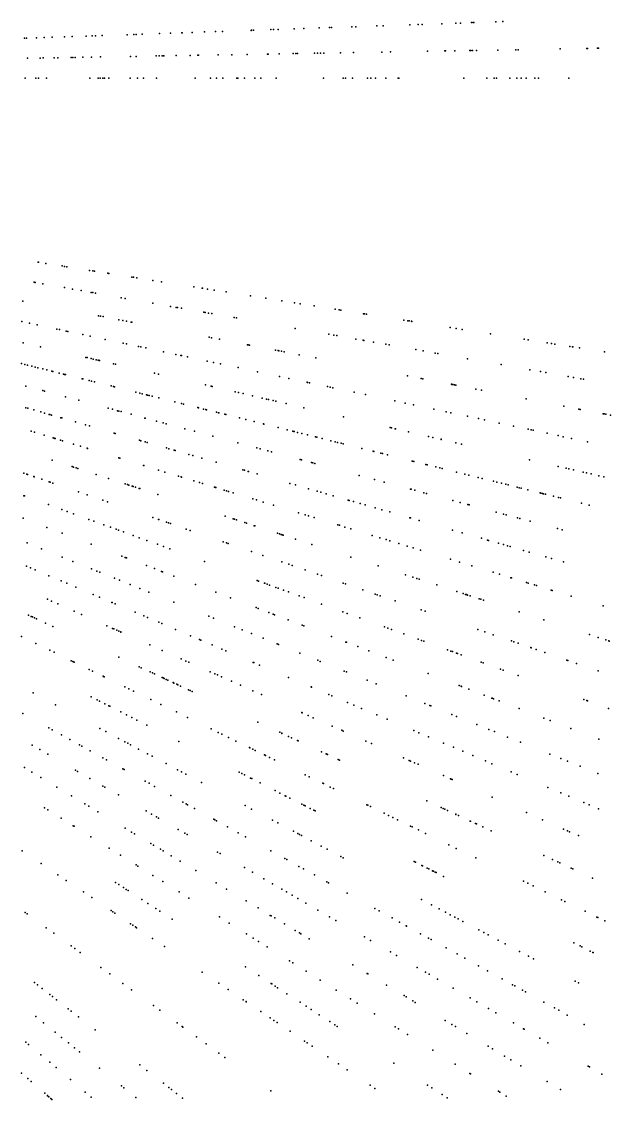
# Model space of a CAD drawing. Header units: metres. Extents: x -4327 to 4266, y -3886 to 3992.
# Drawn here: x 1044 to 1580, y -931 to 52 of the extents above; entities that cross this region are included whole.
import ezdxf

# ---------------------------------------------------------------- set-up
doc = ezdxf.new("R2010")
doc.units = ezdxf.units.M

msp = doc.modelspace()

# ---------------------------------------------------------------- linework, layer by layer
for p in [(1408.86, 49.2, 2421.84), (1426.62, 49.82, 2412.86), (1439.41, 50.27, 2465.07), (1443.7, 50.41, 2463.14), (1453.77, 50.77, 2443.54), (1455.16, 50.82, 2403.92), (1455.98, 50.84, 2417.16), (1475.93, 51.54, 2432.25), (1482.27, 51.76, 2430.73), (1139.84, 39.8, 2440.66), (1145.79, 40.01, 2432.62), (1145.85, 40.01, 2405.48), (1148.04, 40.09, 2403.32), (1153.51, 40.28, 2438.65), (1169.32, 40.83, 2472.09), (1179.26, 41.18, 2421), (1189.72, 41.55, 2462.89), (1189.93, 41.55, 2429.42), (1199.02, 41.87, 2411.26), (1210.2, 42.26, 2420.49), (1220.48, 42.62, 2441.06), (1226.7, 42.84, 2440.18), (1252.94, 43.75, 2422.85), (1253.11, 43.76, 2394.3), (1254.99, 43.83, 2394.72), (1270.78, 44.38, 2415.23), (1273.1, 44.46, 2448.72), (1277.36, 44.61, 2411.75), (1292.1, 45.12, 2429.96), (1300.92, 45.43, 2417.86), (1314.89, 45.92, 2427.93), (1324.37, 46.25, 2410.79), (1326.15, 46.31, 2407.81), (1344.6, 46.95, 2431.89), (1348.21, 47.08, 2429.03), (1367.31, 47.75, 2401.35), (1373.09, 47.95, 2384.21), (1397.62, 48.81, 2442.19), (1405.22, 49.07, 2421.64), (1046.14, 36.53, 2467.93), (1047.94, 36.59, 2494.85), (1057.23, 36.92, 2482.77), (1064.29, 37.17, 2480.57), (1071.56, 37.42, 2471.44), (1082.84, 37.81, 2475.24), (1089.78, 38.06, 2461.81), (1102.61, 38.5, 2468.95), (1108.01, 38.69, 2448.7), (1111.1, 38.8, 2462.67), (1117.13, 39.01, 2483.26), (1142.76, 19.95, 2408.03), (1148.02, 20.04, 2443.14), (1166.41, 20.36, 2420.27), (1169.05, 20.41, 2419), (1171.88, 20.46, 2424.85), (1173.01, 20.47, 2447.61), (1173.37, 20.48, 2444.94), (1184.39, 20.67, 2433.78), (1197.3, 20.9, 2419.93), (1204.13, 21.02, 2453.91), (1204.87, 21.03, 2392.4), (1222.84, 21.34, 2454.69), (1235.24, 21.56, 2436.15), (1249.18, 21.8, 2395.24), (1267.79, 22.13, 2386.29), (1268.49, 22.14, 2387.62), (1278.42, 22.31, 2431.85), (1291.05, 22.54, 2411), (1293.48, 22.58, 2421.89), (1295.23, 22.61, 2409.32), (1310.61, 22.88, 2437.95), (1313.41, 22.93, 2433.6), (1316.19, 22.97, 2432.39), (1319.11, 23.03, 2418.85), (1334.29, 23.29, 2405.93), (1346.17, 23.5, 2446.21), (1372.03, 23.95, 2451.87), (1380.02, 24.09, 2404.23), (1413.49, 24.67, 2440.92), (1429.31, 24.95, 2431.4), (1429.69, 24.96, 2416.94), (1430.07, 24.96, 2432.69), (1438.52, 25.11, 2468.59), (1452.36, 25.35, 2424.98), (1453.24, 25.37, 2456.75), (1454.52, 25.39, 2452.8), (1458.14, 25.45, 2449.77), (1477.63, 25.79, 2419.04), (1494.05, 26.08, 2473.12), (1496.39, 26.12, 2434.81), (1534.51, 26.79, 2419.25), (1558.97, 27.21, 2422.61), (1559.51, 27.22, 2423.45), (1568.66, 27.38, 2420.22), (1569.47, 27.4, 2456.56), (1048.96, 18.31, 2473.45), (1060.43, 18.51, 2470.46), (1063.33, 18.56, 2469.76), (1073.42, 18.74, 2482.01), (1073.42, 18.74, 2482.01), (1076.52, 18.79, 2481.76), (1088.87, 19.01, 2499.02), (1090.2, 19.03, 2479.88), (1092.41, 19.07, 2441.42), (1099.29, 19.19, 2407.31), (1107.43, 19.33, 2496.86), (1115.64, 19.47, 2460.85), (1046.76, 0, 2464.14), (1056.67, 0, 2476.22), (1058.93, 0, 2481.51), (1066.34, 0, 2487.58), (1105.7, 0, 2442.1), (1113.29, 0, 2416.65), (1115.08, 0, 2466.39), (1117.67, 0, 2408.84), (1119.32, 0, 2426.25), (1122.99, 0, 2434.2), (1142.62, 0, 2417.58), (1149.36, 0, 2438.72), (1154.83, 0, 2433.1), (1166.49, 0, 2471.56), (1201.73, 0, 2411.95), (1215.82, 0, 2423.64), (1221.2, 0, 2401.59), (1227.13, 0, 2416.53), (1239.73, 0, 2392.64), (1240.82, 0, 2430.32), (1246.83, 0, 2390.36), (1256.3, 0, 2463.96), (1261.63, 0, 2418.73), (1275.56, 0, 2442.2), (1318.71, 0, 2411.48), (1336.85, 0, 2435.18), (1338.73, 0, 2398.14), (1345.25, 0, 2419.12), (1358.8, 0, 2387.97), (1362.02, 0, 2387.58), (1366.13, 0, 2440.96), (1375.78, 0, 2458.2), (1387.01, 0, 2428.3), (1387.34, 0, 2425.8), (1446.8, 0, 2415.33), (1467.71, 0, 2444.18), (1474.44, 0, 2419.37), (1476.54, 0, 2419.84), (1488.57, 0, 2433.59), (1494.97, 0, 2408.5), (1498.91, 0, 2406.05), (1503.49, 0, 2464.02), (1511.6, 0, 2429.37), (1514.77, 0, 2422.67), (1542.37, 0, 2460.84), (1058.74, -167.69, 2452.47), (1058.89, -167.71, 2431.11), (1065.61, -168.78, 2453.79), (1080.54, -171.14, 2466.24), (1082.62, -171.47, 2460.11), (1084.69, -171.8, 2446.85), (1105.63, -175.12, 2458.11), (1108.4, -175.55, 2471.39), (1110.08, -175.82, 2489.56), (1055.04, -186.03, 2462.01), (1055.86, -186.18, 2438.45), (1122.09, -177.72, 2448.52), (1123.03, -177.87, 2450.57), (1144.01, -181.19, 2454.15), (1145.68, -181.46, 2437.03), (1148.69, -181.93, 2467.67), (1163.37, -184.26, 2426.75), (1171.2, -185.5, 2409.52), (1062.81, -187.4, 2436.43), (1082.64, -190.9, 2449.35), (1090.02, -192.2, 2448.17), (1098.02, -193.61, 2448.33), (1106.93, -195.18, 2446.94), (1108.42, -195.45, 2464.39), (1110.97, -195.89, 2462.94), (1200.56, -190.15, 2396.9), (1208.3, -191.38, 2399.37), (1208.51, -191.41, 2425.89), (1213.16, -192.15, 2386.46), (1219.05, -193.08, 2404.48), (1230.07, -194.82, 2378.13), (1230.16, -194.84, 2381.47), (1044.77, -203.08, -38.04), (1134.47, -200.04, 2482.77), (1137.97, -200.65, 2483.32), (1163.3, -205.12, 2437.07), (1252.24, -198.34, 2389.19), (1266.27, -200.56, 2412.78), (1280.84, -202.87, 2377.59), (1292.28, -204.68, 2423.92), (1297.69, -205.53, 2430.9), (1179.41, -207.96, 2426.84), (1184.37, -208.84, 2371.49), (1185.82, -209.09, 2406.85), (1189.3, -209.71, 2371.74), (1209.66, -213.3, 2383.34), (1211.06, -213.54, 2382.89), (1214.06, -214.07, 2392.01), (1217.08, -214.6, 2391.55), (1310.35, -207.54, 2401.11), (1329.5, -210.57, 2377.66), (1333.04, -211.13, 2377.93), (1334.75, -211.4, 2396.19), (1355.37, -214.67, 2390.36), (1356.1, -214.79, 2397.71), (1358.07, -215.1, 2389.08), (1043.95, -221.9, 2471.12), (1050.83, -223.36, 2450.61), (1057.81, -224.84, 2455.94), (1113.69, -216.48, 2438.22), (1115.47, -216.82, 2435.17), (1118.07, -217.33, 2433.92), (1132.25, -220.09, 2430.16), (1135.94, -220.8, 2427.82), (1139.09, -221.42, 2444.84), (1143.51, -222.27, 2454.33), (1144.24, -222.42, 2455.91), (1237.42, -218.19, 2402.51), (1239.42, -218.54, 2400.03), (1391.99, -220.47, 2427.27), (1395.84, -221.08, 2421.81), (1396.92, -221.25, 2381.71), (1399.01, -221.58, 2418.2), (1399.44, -221.65, 2386.01), (1075.61, -228.63, 2453.6), (1078.08, -229.15, 2466.44), (1084.34, -230.48, 2441.35), (1085.77, -230.79, 2451.67), (1099.32, -233.67, 2443.14), (1106.23, -235.14, 2451.45), (1293.07, -228, 2376.39), (1323.62, -233.39, 2392.3), (1328.11, -234.18, 2373.07), (1330.91, -234.67, 2372.03), (1434.19, -227.15, 2412.17), (1439.71, -228.03, 2391.83), (1445.36, -228.92, 2421.98), (1470.98, -232.98, 2405.24), (1045.01, -241.26, 2457.41), (1060.72, -244.89, 2457.69), (1119.77, -238.02, 2435.9), (1136.16, -241.5, 2376.59), (1139.29, -242.16, 2416.44), (1150.2, -244.48, 2369.8), (1152.26, -244.92, 2403.6), (1214.57, -236.09, 2356.41), (1216.75, -236.51, 2354.39), (1224.14, -237.95, 2378.12), (1249.56, -242.89, 2379.96), (1250.22, -243.02, 2393.77), (1251.41, -243.25, 2377.25), (1348.26, -237.73, 2375.76), (1354.95, -238.91, 2384.54), (1355.44, -239, 2385.41), (1364.27, -240.56, 2388.89), (1375.51, -242.54, 2384.55), (1378.73, -243.11, 2381.18), (1501.75, -237.85, 2428.84), (1505.4, -238.43, 2382.42), (1522.73, -241.18, 2401.17), (1526.59, -241.79, 2418.85), (1529.67, -242.28, 2426.65), (1543.44, -244.46, 2404.88), (1545.73, -244.82, 2417.09), (1546.03, -244.87, 2403.18), (1102.24, -254.47, 2386.74), (1103.34, -254.73, 2437.02), (1156.73, -245.87, 2450.03), (1172.9, -249.31, 2413.26), (1184.13, -251.7, 2396.88), (1188.76, -252.68, 2406.25), (1189.43, -252.82, 2440.59), (1194.96, -254, 2389.58), (1274.91, -247.82, 2399.85), (1277.6, -248.34, 2398.65), (1277.95, -248.41, 2399.31), (1280.4, -248.89, 2410.18), (1282.98, -249.39, 2399.37), (1296.57, -252.03, 2402.9), (1311.69, -254.97, 2421.53), (1402.95, -247.38, 2435.16), (1409.74, -248.57, 2431.69), (1420.59, -250.49, 2423.13), (1423.03, -250.92, 2424.28), (1552.14, -245.84, 2378.49), (1574.95, -249.45, 2410.57), (1043.57, -260.19, 2453.36), (1046.57, -260.94, 2396.18), (1048.93, -261.53, 2436.99), (1052.92, -262.52, 2453.48), (1056.03, -263.3, 2449.88), (1058.31, -263.87, 2451.57), (1062.82, -264.99, 2465.64), (1107.17, -255.61, 2407.58), (1108.88, -256, 2431.89), (1111.52, -256.61, 2451.59), (1113.51, -257.07, 2411.14), (1114.35, -257.27, 2443.89), (1114.61, -257.33, 2406.73), (1127.27, -260.25, 2403.56), (1129.05, -260.66, 2444.8), (1212.77, -257.78, 2380.18), (1218.66, -259.03, 2427.16), (1225.05, -260.39, 2407.47), (1241.03, -263.79, 2397.2), (1450, -255.67, 2383.68), (1480.87, -261.12, 2396.26), (1066.59, -265.93, 2445.56), (1071.04, -267.04, 2462.96), (1072.11, -267.31, 2429.82), (1077.8, -268.73, 2421.65), (1081.66, -269.69, 2458.57), (1082.76, -269.96, 2464.65), (1083.76, -270.21, 2456.22), (1098.78, -273.96, 2402.77), (1099.5, -274.14, 2435.27), (1164.85, -268.93, 2439.3), (1168.53, -269.78, 2393.9), (1258.53, -267.51, 2399.28), (1278.69, -271.79, 2381.27), (1287.26, -273.62, 2394.14), (1395.44, -271.25, 2384.98), (1407.96, -273.68, 2397.45), (1409.24, -273.93, 2396.67), (1507.05, -265.73, 2409.34), (1516.69, -267.43, 2398.64), (1521.44, -268.27, 2394.65), (1541.93, -271.88, 2403.8), (1546.68, -272.72, 2399.75), (1553.39, -273.9, 2415.91), (1555.77, -274.32, 2416.72), (1047.55, -280.69, 2437.64), (1062.88, -284.8, 2392.04), (1105.08, -275.53, 2406.33), (1107.31, -276.08, 2445.59), (1110.14, -276.79, 2383.63), (1125.32, -280.57, 2450.4), (1127.52, -281.12, 2407.47), (1128.43, -281.35, 2450.26), (1211.35, -279.66, 2370.81), (1216.49, -280.85, 2371.43), (1217.19, -281.01, 2369.64), (1217.39, -281.06, 2376.31), (1304.03, -277.18, 2391.23), (1304.35, -277.25, 2388.75), (1306.11, -277.62, 2401.2), (1322.32, -281.07, 2387.89), (1324.97, -281.63, 2392.67), (1327.4, -282.15, 2372.85), (1435.56, -279.04, 2408.53), (1435.88, -279.11, 2417.98), (1436.71, -279.27, 2410.45), (1438.27, -279.57, 2424.98), (1439.51, -279.81, 2415.15), (1457.67, -283.34, 2421.73), (1462.73, -284.33, 2415.33), (1064.52, -285.24, 2430.57), (1083.53, -290.33, 2403.9), (1095.66, -293.58, 2462.29), (1147.77, -286.17, 2400.35), (1151.26, -287.04, 2368.42), (1153.48, -287.59, 2449.24), (1157.38, -288.57, 2394.05), (1158.39, -288.82, 2366.96), (1159.95, -289.21, 2396.08), (1162.54, -289.85, 2444.68), (1168.71, -291.39, 2391.28), (1238.24, -285.87, 2388.47), (1241.34, -286.59, 2391.31), (1245.5, -287.55, 2386.76), (1254.22, -289.56, 2406.63), (1262.94, -291.57, 2401.26), (1266.76, -292.45, 2408.52), (1268.73, -292.91, 2406), (1272.92, -293.88, 2404.53), (1275.47, -294.47, 2412.49), (1346.78, -286.27, 2392.33), (1357.05, -288.45, 2389.43), (1383.69, -294.11, 2394.05), (1503.46, -292.24, 2449.59), (1047.41, -300.34, 2396.14), (1049.37, -300.9, 2428.69), (1054.75, -302.45, 2473.55), (1061.08, -304.26, 2459.39), (1122.61, -300.8, 2417.94), (1126.35, -301.81, 2402.46), (1131.1, -303.08, 2409.24), (1132.36, -303.42, 2415.28), (1132.37, -303.42, 2401.93), (1134.36, -303.95, 2379.76), (1183.25, -295.02, 2424.32), (1189.47, -296.57, 2414.07), (1191.27, -297.02, 2404.71), (1204.23, -300.25, 2450.65), (1204.92, -300.42, 2371.27), (1209.46, -301.55, 2389.7), (1211.67, -302.1, 2426.25), (1212.06, -302.2, 2453.28), (1221.24, -304.49, 2412.97), (1284.64, -296.58, 2398.52), (1300.98, -300.35, 2382.64), (1393.21, -296.14, 2440.81), (1400.95, -297.78, 2432.99), (1419.24, -301.67, 2419.26), (1430.51, -304.06, 2382.15), (1537.84, -298.93, 2365.52), (1551.64, -301.61, 2381.09), (1552.92, -301.86, 2380.23), (1064.54, -305.25, 2481.88), (1068.69, -306.44, 2416.8), (1069.21, -306.59, 2453.11), (1070.83, -307.06, 2400.9), (1079.27, -309.48, 2423.28), (1080.23, -309.75, 2464.1), (1092.64, -313.31, 2401.59), (1143.55, -306.41, 2399.04), (1156.05, -309.76, 2428.61), (1156.24, -309.81, 2415.69), (1166.51, -312.57, 2410.67), (1172.73, -314.23, 2377.99), (1223.22, -304.98, 2462.57), (1223.47, -305.05, 2379.28), (1228.94, -306.41, 2386.76), (1229.79, -306.62, 2397.89), (1242.12, -309.7, 2390.28), (1247.86, -311.13, 2398.18), (1255.69, -313.08, 2403.77), (1337.18, -308.71, 2408.74), (1434.99, -305.02, 2395.47), (1450.05, -308.22, 2388.32), (1460.12, -310.36, 2410.77), (1465.52, -311.51, 2410.87), (1478.86, -314.34, 2400.57), (1573.85, -305.93, 2384.01), (1574.54, -306.06, 2385.05), (1576.13, -306.37, 2381.85), (1580.38, -307.19, 2396.72), (1052.27, -321.71, 2416.25), (1055.47, -322.69, 2385.55), (1101.78, -315.93, 2384.59), (1105.59, -317.02, 2369.62), (1128.08, -323.47, 2384.62), (1129, -323.74, 2403.09), (1175.4, -314.95, 2432.34), (1192.38, -319.5, 2382.43), (1201.23, -321.87, 2393.73), (1264.23, -315.21, 2395.03), (1264.36, -315.24, 2401.5), (1277.4, -318.49, 2370.46), (1285.58, -320.53, 2391.79), (1290.93, -321.87, 2362.08), (1291.91, -322.11, 2388.17), (1291.98, -322.13, 2413), (1295.15, -322.92, 2372.83), (1299.1, -323.9, 2367.95), (1379.45, -318.47, 2384.08), (1380.72, -318.76, 2383.31), (1384.27, -319.58, 2380.55), (1384.52, -319.64, 2380.98), (1396.27, -322.35, 2374.62), (1492.16, -317.17, 2425.09), (1505.26, -319.95, 2382.46), (1508.05, -320.55, 2442.04), (1509.84, -320.93, 2412.74), (1522.75, -323.67, 2433.38), (1064.15, -325.34, 2439.99), (1072.44, -327.88, 2423.9), (1073.32, -328.15, 2432.84), (1073.88, -328.32, -75.76), (1074.07, -328.37, 2413.74), (1078.97, -329.87, -66.85), (1080.87, -330.45, 2401.58), (1091.06, -333.57, 2438), (1151.15, -330.09, 2410.13), (1152.37, -330.44, 2370.34), (1156.22, -331.54, 2397.72), (1158.11, -332.08, 2408.19), (1217.96, -326.35, 2398.22), (1240.61, -332.42, 2404.47), (1304.11, -325.15, 2377.09), (1311.63, -327.03, 2409.17), (1312.76, -327.31, 2405.07), (1317.68, -328.54, 2407.95), (1325.46, -330.48, 2397.66), (1329.33, -331.44, 2392.5), (1331.68, -332.03, 2393.71), (1334.88, -332.82, 2390.38), (1336.75, -333.29, 2396.76), (1414.52, -326.57, 2405.66), (1418.58, -327.51, 2406.64), (1425.94, -329.2, 2413.17), (1426.17, -329.26, 2416.54), (1439.51, -332.34, 2406.43), (1444.47, -333.48, 2373.88), (1532.61, -325.77, 2388.42), (1537.44, -326.79, 2395.95), (1544.96, -328.39, 2433.62), (1559.52, -331.49, 2396.02), (1097.28, -335.47, 2364), (1103.52, -337.38, 2410.81), (1103.78, -337.46, 2391.26), (1175.54, -337.08, 2398.48), (1177.87, -337.75, 2387.13), (1182.59, -339.1, 2396.69), (1183.62, -339.4, 2424.77), (1196.04, -342.96, 2375.92), (1199.56, -343.97, 2408.4), (1257.97, -337.07, 2375.41), (1261.18, -337.93, 2393.83), (1267.97, -339.75, 2369.7), (1271.46, -340.69, 2385.42), (1353.82, -337.55, 2388.01), (1363.94, -340.07, 2421), (1364.6, -340.23, 2389.04), (1370.98, -341.82, 2439.62), (1372.71, -342.26, 2379.44), (1377.19, -343.37, 2435.32), (1377.22, -343.38, 2381.33), (1071.37, -348.11, -58.11), (1132.35, -346.19, 2396.15), (1133.26, -346.47, 2417.97), (1154.76, -353.05, 2407.1), (1154.89, -353.08, 2427.16), (1207.82, -346.34, 2412.11), (1221.01, -350.12, 2387.36), (1297.58, -347.69, 2425.03), (1298.71, -347.99, 2417.8), (1307.82, -350.43, 2367.43), (1309.01, -350.75, 2412.13), (1310.81, -351.23, 2418.54), (1399.73, -348.99, 2378.76), (1399.97, -349.05, 2435.74), (1401.31, -349.39, 2422.99), (1412.09, -352.07, 2414.59), (1413.24, -352.36, 2413.58), (1506.49, -347.8, 2434.24), (1045.58, -360.02, 2414.3), (1048.32, -360.96, 2389.56), (1048.48, -361.02, -72.38), (1048.9, -361.16, 2418.46), (1054.71, -363.17, -58.16), (1055.07, -363.29, -64.89), (1089.56, -354.02, 2373.48), (1090.99, -354.48, 2396.61), (1093.44, -355.28, 2368.72), (1094.88, -355.75, 2368.55), (1111.61, -361.18, 2408.08), (1168.43, -357.23, 2386.68), (1174.26, -359.01, 2395.36), (1186.59, -362.78, 2407.56), (1188.97, -363.51, 2389.95), (1188.97, -363.51, 2389.95), (1189.3, -363.61, 2390.61), (1245.36, -357.1, -98.05), (1246.66, -357.47, -86.07), (1250.08, -358.45, 2375.02), (1250.4, -358.55, 2409.84), (1258.32, -360.82, 2369.16), (1351.18, -362.05, 2406.18), (1421.28, -354.36, 2377.2), (1424.95, -355.28, 2380.44), (1427.1, -355.82, 2381.13), (1439.97, -359.02, 2376.42), (1447.59, -360.93, 2427.14), (1451.19, -361.82, 2403.68), (1532.82, -353.88, 2444.26), (1540.07, -355.55, 2392.25), (1542.35, -356.08, 2390.11), (1546.83, -357.11, 2388.56), (1555.53, -359.12, 2404.84), (1558.64, -359.84, 2381.36), (1562.85, -360.81, 2387.79), (1569.94, -362.45, 2404.29), (1574.51, -363.5, 2399.94), (1062, -365.68, -59.17), (1068.83, -368.03, 2395.14), (1069.53, -368.27, 2430.96), (1069.74, -368.34, 2376.98), (1071.98, -369.11, 2378.62), (1122.89, -364.85, 2379.43), (1138.06, -369.78, 2405), (1140.15, -370.46, 2429.3), (1141.49, -370.89, 2445.6), (1144.35, -371.82, 2431.58), (1144.8, -371.97, 2399.5), (1145.4, -372.16, 2443.86), (1147.39, -372.81, 2398.41), (1200.46, -367.02, 2403.42), (1205.83, -368.66, 2379.28), (1208.64, -369.52, 2400.63), (1219.49, -372.83, 37.22), (1219.77, -372.92, 43.5), (1220.48, -373.14, 0.35), (1220.53, -373.15, 22.63), (1288.13, -369.37, 2388.23), (1293.16, -370.81, 2373.23), (1365.35, -365.84, 2398.17), (1374.18, -368.21, 2413.68), (1459.86, -363.98, 2403.41), (1463.43, -364.87, 2377.45), (1473.93, -367.49, 2406.1), (1476.72, -368.19, 2437.07), (1481.03, -369.26, 2388.72), (1484.95, -370.24, 2406.61), (1487.02, -370.76, 2430.41), (1495.24, -372.81, 2464.64), (1497.2, -373.29, 2429.39), (1045.77, -380.63, 2401.96), (1046.35, -380.84, 2427.55), (1095.34, -377.16, 2393.38), (1103.48, -379.96, 2411.16), (1150.81, -373.92, 2405.56), (1151.38, -374.11, 2400.22), (1167.81, -379.44, 2408.28), (1228.18, -375.49, 2385.5), (1230.33, -376.15, 34.04), (1232.21, -376.72, 24.95), (1236.51, -378.04, 2414.3), (1305.05, -374.22, 2438.26), (1313.17, -376.55, 2376.6), (1316.23, -377.42, 2397.25), (1321.19, -378.85, 2391.13), (1327.76, -380.73, 2458.56), (1398.13, -374.63, 2425.42), (1398.69, -374.78, 2378.96), (1401.94, -375.65, 2375.73), (1410.19, -377.86, 2369.32), (1412.83, -378.57, 2370.87), (1498.97, -373.74, 2423.49), (1505.23, -375.3, 2384.54), (1516.34, -378.07, 2419.42), (1516.86, -378.2, 2431.87), (1518.5, -378.6, 2377.09), (1519.29, -378.8, 2474.16), (1521.06, -379.24, 2415.38), (1528.6, -381.12, 2418.68), (1533.17, -382.26, 2400.06), (1534.9, -382.69, 2391.39), (1068.01, -388.72, 2367.86), (1117.57, -384.81, 2411.68), (1121.93, -386.31, 2417.77), (1254.34, -383.49, 2370.86), (1257.6, -384.49, 2392.39), (1263.95, -386.43, 2426.37), (1273.34, -389.3, 2394.43), (1341.36, -384.63, 2409.33), (1342.31, -384.9, 2417.13), (1346.16, -386.01, 2405.85), (1352.14, -387.72, 2468.91), (1356.68, -389.02, 2418.57), (1365.9, -391.66, 2395.82), (1436.79, -384.99, 2414.02), (1443.52, -386.79, 2410.59), (1450.5, -388.66, 2404.63), (1451.6, -388.96, 2397.72), (1553.88, -387.43, 2426.71), (1554.11, -387.48, 2401.35), (1560.87, -389.17, 2397.59), (1045, -401.14, 2385.15), (1080.21, -393.17, 2381.58), (1085.01, -394.91, 2398.83), (1090.79, -397.02, 2378.34), (1104.99, -402.18, 2399.34), (1163.26, -400.54, 2432.59), (1168.51, -402.35, 2407.59), (1168.59, -402.38, 2394.89), (1229.18, -399.38, 81.53), (1236.32, -401.71, 2389.54), (1237.7, -402.15, 59.31), (1239.38, -402.7, 2373.82), (1296.17, -396.28, 2409.43), (1302.11, -398.09, 2368.8), (1305.28, -399.06, 2377.57), (1310.19, -400.57, 2377.5), (1372.01, -393.42, 2424.58), (1379.17, -395.47, 2425.12), (1397.66, -400.77, 2374.15), (1398.04, -400.88, 2416.02), (1476.1, -395.52, 2432.27), (1482.87, -397.33, 2455.32), (1485.18, -397.95, 2426.63), (1495.8, -400.8, 2400.32), (1497.71, -401.31, 2441.2), (1066.71, -409.47, 2387.14), (1109.44, -403.8, 2408.99), (1118.46, -407.09, 2379.13), (1124.59, -409.32, 2408.56), (1129.66, -411.16, 2409.51), (1132, -412.01, 2421.11), (1175.67, -404.82, 2399.75), (1177.66, -405.5, 2378.35), (1179.37, -406.09, 2446.36), (1193.71, -411.03, 2407.56), (1197.21, -412.23, 2389.22), (1247, -405.17, 2369.98), (1248.69, -405.72, 2370.14), (1255.53, -407.95, 2377.01), (1256.34, -408.21, 2390.83), (1331.84, -407.18, 2395.59), (1333.28, -407.62, 2398.18), (1338.4, -409.19, 2395.35), (1343.74, -410.82, 2383.96), (1406.13, -403.2, 2371.08), (1436.55, -411.93, 2410.59), (1507.31, -403.88, 2387.22), (1532.06, -410.51, 2420.64), (1536.31, -411.65, 2395.88), (1080.69, -414.84, 2384.92), (1136.35, -413.6, 2397.54), (1145.36, -416.88, 2400.25), (1150.85, -418.88, 2408.5), (1157.84, -421.42, 2387.56), (1227.43, -422.64, 2386.25), (1277, -414.92, 9.89), (1278.8, -415.51, 2390.26), (1280.16, -415.95, 2411.24), (1281.13, -416.26, 2394.62), (1282.06, -416.57, 2396.36), (1293.23, -420.2, 2404.95), (1363.2, -416.77, 2376.81), (1370.26, -418.93, 2427.98), (1375.97, -420.68, 2438.1), (1379.41, -421.73, 2435.09), (1445.14, -414.39, 2404.44), (1462.71, -419.42, 2401.5), (1468.4, -421.06, 2390.62), (1469.34, -421.33, 2427.01), (1048.66, -423.69, 2386.29), (1061.74, -428.97, 2453.97), (1106.91, -424.9, 2402.62), (1167.53, -424.95, 2420.49), (1172.92, -426.91, 2418.66), (1178.74, -429.02, 2401.65), (1230.48, -423.69, 2392.17), (1231.82, -424.15, 2416.71), (1253.18, -431.5, 2404.97), (1308.17, -425.05, 2402.05), (1387.39, -424.17, 2431), (1394.95, -426.48, 2381.82), (1400.41, -428.15, 2376.56), (1407.11, -430.2, 2420.33), (1478.38, -423.92, 2424.32), (1482.81, -425.19, 2396.75), (1486.47, -426.24, 2388.34), (1488.92, -426.94, 2406.63), (1501.1, -430.43, 2411.84), (1506.4, -431.95, 2377.49), (1080.57, -436.58, 2428.03), (1090.3, -440.51, 2406.01), (1134.83, -435.62, 2419.85), (1138.02, -436.85, 2387.57), (1138.98, -437.21, 2389.57), (1139.35, -437.35, 2387.13), (1210.28, -440.51, 2420.69), (1263.42, -435.03, 2415.26), (1280.77, -441.01, 2392.67), (1343.58, -436.56, 2433.1), (1434.44, -438.55, 2419.51), (1442.76, -441.1, 2415.86), (1521.52, -436.29, 2409.93), (1526.72, -437.78, 2429.7), (1537.62, -440.91, 2392.53), (1048.19, -444.93, 2454.19), (1051.81, -446.47, 2469.73), (1056.06, -448.27, 2451.59), (1107.34, -447.4, 2390.51), (1112.18, -449.35, 2410.82), (1114.95, -450.47, 2400.38), (1157.43, -444.3, 2376.84), (1164.63, -447.06, 2404.39), (1164.73, -447.1, 2404.62), (1171.18, -449.58, 2417.93), (1172.15, -449.95, 2369.12), (1287.07, -443.17, 2359.21), (1290.1, -444.22, 2388.79), (1301.97, -448.3, 2398.6), (1368.52, -444.66, 2372.77), (1454.02, -444.54, 2420), (1473.34, -450.45, 2434.44), (1068.49, -453.55, 2462.92), (1079.81, -458.35, 2457.65), (1084.76, -460.45, 2468.93), (1128.21, -455.83, 2402.7), (1132.9, -457.72, 2374.01), (1142.47, -461.59, 2423.21), (1182.52, -453.93, 2393.22), (1202.08, -461.44, 2397.92), (1258.27, -457.97, 2429.71), (1259.51, -458.42, 2404.11), (1265.02, -460.43, 2417.73), (1265.27, -460.52, 2452.71), (1267.55, -461.35, 2453.95), (1313.35, -452.22, 2398.3), (1317.14, -453.53, 2381.21), (1336.87, -460.32, 2386.91), (1338.98, -461.05, 2432.86), (1393.5, -452.78, 2389.55), (1400.19, -454.95, 2386.4), (1403.91, -456.16, 2383.99), (1406, -456.84, 2381.74), (1479.12, -452.21, 2391.7), (1489.46, -455.37, 2405.55), (1490.33, -455.64, 2384.08), (1503.95, -459.81, 2400.15), (1505.3, -460.22, 2419.54), (1093.06, -463.98, 2419.57), (1108.87, -470.69, 2488.79), (1151.41, -465.2, 2365.04), (1159.64, -468.52, 2391.44), (1220.57, -468.53, 2428.43), (1269.52, -462.07, 2413.91), (1275.32, -464.18, 2418.76), (1277.51, -464.98, 2401.38), (1282.26, -466.71, 2395.05), (1286.84, -468.37, 2406.66), (1354.64, -466.44, 2436.78), (1365.93, -470.33, 2429.72), (1367.78, -470.96, 2388.31), (1422.02, -462.04, 2429.52), (1440.38, -468.01, 2431.09), (1446.18, -469.89, 2429.05), (1448.31, -470.59, 2423.81), (1449.08, -470.83, 2428.03), (1450.15, -471.18, 2397.75), (1511.16, -462.01, 2411.65), (1512.86, -462.53, 2380.23), (1526.29, -466.63, 2404.21), (1527.31, -466.95, 2422.99), (1067.1, -475.1, 2474.95), (1070.74, -476.72, 2438.44), (1076.56, -479.31, 2462), (1114.66, -473.15, 2397.55), (1125.74, -477.85, 2401.82), (1126.06, -477.99, 2435.26), (1128.98, -479.23, 2461.63), (1182.43, -477.73, 2390.61), (1234.03, -473.7, 2420.32), (1296.64, -471.94, 2403.58), (1301.18, -473.59, 2387.81), (1317.09, -479.38, 2395.88), (1370.61, -471.94, 2387.37), (1384.01, -476.55, 2434.6), (1452.46, -471.93, 2421.95), (1460.63, -474.59, 2417.99), (1462.14, -475.08, 2417.58), (1464.75, -475.93, 2413.16), (1544.65, -472.25, 2390.45), (1573.73, -481.14, 2393.02), (1049.75, -489.51, 2454.15), (1052.43, -490.76, 2477.9), (1053.43, -491.22, 2473.24), (1091.4, -485.92, 2461.39), (1098.33, -489.01, 2459.92), (1147.01, -486.88, 2395.27), (1155.02, -490.28, 2399.19), (1214.16, -490.55, 2382.31), (1257.29, -482.63, 2431.15), (1259.26, -483.39, 2403.93), (1269.1, -487.16, 2370.94), (1273.06, -488.68, 2384.35), (1274.27, -489.15, 2383.61), (1336.35, -486.39, 2440.08), (1340.52, -487.91, 2429.37), (1407.79, -484.74, 2419.3), (1411.6, -486.05, 2431.79), (1497.11, -486.44, 2437.06), (1055.33, -492.11, 2474.19), (1057.2, -492.98, 2471.56), (1065.35, -496.78, 2466.18), (1072.03, -499.9, 2464.32), (1121.34, -499.25, 2473.71), (1158.27, -491.66, 2448.05), (1168.68, -496.07, 2408.34), (1171.5, -497.27, 2395.12), (1218.68, -492.38, 2422.38), (1237.79, -500.1, 2385.33), (1286.67, -493.9, 2373.65), (1299.32, -498.76, 2397), (1300.78, -499.32, 2396.67), (1351.95, -492.07, 2422.77), (1374.28, -500.2, 2388), (1519.7, -493.78, 2373.18), (1043.58, -508.99, 2474.1), (1126.56, -501.58, 2451.57), (1127.8, -502.13, 2408.26), (1130.51, -503.33, 2407.58), (1132.39, -504.17, 2454.23), (1133.92, -504.85, 2427.86), (1134.18, -504.97, 2444.84), (1183.82, -502.5, 2398.18), (1197.6, -508.35, 2391.52), (1244.55, -502.83, 2407.6), (1253.21, -506.33, 2405.81), (1263.69, -510.56, 2398.28), (1326.18, -509.07, 2398.1), (1377.58, -501.4, 2384.97), (1380.9, -502.61, 2396.58), (1391.94, -506.63, 2371.97), (1459.47, -502.54, 2412.74), (1466.03, -504.8, 2406.21), (1473.42, -507.34, 2398.17), (1561.33, -507.31, 2398.46), (1569.22, -509.87, 2390.94), (1056.52, -515.3, 2466.18), (1160.61, -516.74, 2390.93), (1205.84, -511.85, 2407.99), (1207, -512.34, 2429.2), (1217.28, -516.7, 2368.89), (1226.16, -520.47, 2364.91), (1276.66, -515.8, 2389.41), (1277.89, -516.3, 2416.02), (1339.3, -514.11, 2433.93), (1339.72, -514.27, 2437.72), (1339.78, -514.29, 2434.79), (1350.08, -518.25, 2402.31), (1405.18, -511.45, 2409.14), (1408.28, -512.57, 2411.51), (1410.38, -513.34, 2409.23), (1490.05, -513.07, 2390.84), (1492.45, -513.89, 2417.58), (1496.25, -515.2, 2438.24), (1507.69, -519.14, 2416.28), (1508.05, -519.26, 2371.57), (1512.53, -520.81, 2378.62), (1576.23, -512.15, 2387.66), (1578.99, -513.05, 2383.51), (1579.25, -513.13, 2386.68), (1069.19, -521.48, 2447.47), (1069.39, -521.57, 2447.92), (1073.19, -523.43, 2460.04), (1132.13, -527.92, 2453.28), (1171.85, -521.74, 2449.44), (1189.1, -529.42, 2374.09), (1229.67, -521.97, 2417.74), (1297.22, -524.11, 2391.57), (1313.59, -530.73, 2449.26), (1360.28, -522.16, 2423.46), (1376.03, -528.21, 2415.58), (1382.43, -530.66, 2397.29), (1431.77, -521.12, 2404.67), (1434.86, -522.25, 2421.52), (1436.36, -522.79, 2424.06), (1440.04, -524.13, 2401.15), (1440.84, -524.42, 2422.82), (1444.33, -525.69, 2388.13), (1520.58, -523.58, 2405.42), (1540.64, -530.48, 2391.71), (1541.47, -530.77, 2390.2), (1088.84, -531.06, 2451.51), (1090.44, -531.84, 2451.74), (1091.48, -532.35, 2467.62), (1105.26, -539.07, 2451.35), (1108.16, -540.49, 2447.77), (1150.76, -536.61, 2440.73), (1152.75, -537.54, 2438.46), (1193.43, -531.35, 2420.18), (1196.06, -532.52, 2400.41), (1254.7, -532.59, 2374.31), (1255.31, -532.85, 2402.72), (1260.43, -535.02, 2397.25), (1315.88, -531.65, 2450.43), (1337.78, -540.5, 2417.69), (1462.63, -532.35, 2392.5), (1464.41, -533, 2421.35), (1480.04, -538.69, 2412.35), (1482.49, -539.58, 2436.6), (1549.58, -533.56, 2419.74), (1569.18, -540.31, 2407.69), (1117.86, -545.22, 2475.92), (1118.16, -545.37, 2476.59), (1118.73, -545.64, 2491.37), (1160.84, -541.31, 2478.61), (1162.93, -542.28, 2453.47), (1164.62, -543.07, 2450.52), (1171.78, -546.41, 2410.96), (1172.65, -546.81, 2409.59), (1173.62, -547.27, 2446.7), (1175.51, -548.15, 2444.18), (1176.85, -548.78, 2411.92), (1215.52, -541.18, 2392.68), (1219.72, -543.05, 2416.43), (1222.05, -544.09, 2368.9), (1225.97, -545.84, 2382.55), (1234.83, -549.78, 2378.5), (1287, -546.3, 2401.96), (1339.63, -541.25, 2433.09), (1358.64, -548.93, 2422.26), (1414.28, -542.89, 2419.94), (1496.4, -544.65, 2410.19), (1137.62, -554.86, 2482.44), (1141.46, -556.73, 2477.45), (1145.72, -558.8, 2453.63), (1181.62, -551, 2466.63), (1182.52, -551.42, 2465.26), (1185.07, -552.61, 2464.05), (1186.06, -553.07, 2405.57), (1186.14, -553.11, 2421.45), (1188.51, -554.21, 2461.47), (1195.81, -557.62, 2415.93), (1197.19, -558.26, 2460.03), (1199.09, -559.14, 2457.48), (1243.02, -553.43, 2385.19), (1254.31, -558.45, 2397.71), (1307.42, -554.97, 2391.82), (1307.86, -555.15, 2450.09), (1366.89, -552.26, 2401.32), (1442.55, -553.74, 2395.07), (1444.19, -554.37, 2397.8), (1444.66, -554.55, 2395.69), (1451.17, -557.05, 2441.41), (1054.05, -560.45, 2480.15), (1106.97, -564.03, 2466.52), (1112.41, -566.8, 2451.95), (1114.59, -567.91, 2450.14), (1161.54, -566.52, 2444.97), (1262.27, -562, 2400.78), (1323.72, -561.89, 2403.68), (1326.55, -563.09, 2435.88), (1340.69, -569.09, 2395.77), (1394.06, -563.24, 2416.42), (1465.27, -562.47, 2383.98), (1472.18, -565.12, 2406.63), (1472.57, -565.27, 2407.26), (1473.84, -565.76, 2409.35), (1478.99, -567.73, 2375.14), (1556.05, -566.35, 2402.34), (1558.91, -567.4, 2401.15), (1559.6, -567.65, 2399.42), (1044.87, -579.18, 2451.11), (1074.44, -571.29, 2489.79), (1119.35, -570.34, 2460.6), (1123.24, -572.32, 2459.21), (1123.9, -572.66, 2444.21), (1134.02, -577.81, 2486.16), (1170.67, -570.97, 2464.2), (1184.68, -577.81, 2457.88), (1299.15, -578.42, 2446.16), (1299.26, -578.47, 2446.38), (1346.42, -571.52, 2423.85), (1353.58, -574.56, 2421.78), (1411.13, -570.13, 2404.87), (1415.77, -572.01, 2404.06), (1416.61, -572.35, 2420.06), (1497.19, -574.72, 2407.21), (1578.53, -574.54, 2389.34), (1139.08, -580.39, 2460.73), (1139.28, -580.49, 2471.03), (1144.06, -582.93, 2478.1), (1148.57, -585.23, 2474.63), (1194.77, -582.73, 2478.81), (1258.94, -587.05, 2401.44), (1304.83, -580.95, 2444.57), (1309.5, -583.03, 2407.88), (1367.54, -580.49, 2411.04), (1376.71, -584.38, 2400.75), (1435.67, -580.05, 2408.74), (1440.12, -581.85, 2387.47), (1458.68, -589.34, 2438.55), (1519.62, -583.33, 2406.14), (1525.43, -585.56, 2412.49), (1068.48, -592.27, 2468.77), (1071.6, -594, 2472.59), (1080.1, -598.71, 2445.08), (1115.07, -592.89, 2460.3), (1120.42, -595.74, 2458.87), (1157.85, -589.95, 2474.83), (1216.31, -593.23, 2484.33), (1222.85, -596.42, 2459.23), (1226.14, -598.03, 2456.35), (1278.95, -596.39, 2388.24), (1280.83, -597.26, 2388.76), (1280.94, -597.31, 2388.97), (1326.64, -590.66, 2385.79), (1335.39, -594.55, 2425.29), (1336.87, -595.21, 2392.43), (1401.02, -594.7, 2413.7), (1405.79, -596.72, 2401.54), (1469.56, -593.74, 2387.55), (1474.56, -595.76, 2407.06), (1544.29, -592.8, 2413.86), (1053.12, -608.02, 2484.63), (1087.69, -602.92, 2479.06), (1096.43, -607.76, 2495.58), (1098.51, -608.91, 2470.01), (1131.98, -601.88, 2454.61), (1131.98, -601.88, 2454.61), (1137.78, -604.97, 2450.88), (1140.38, -606.35, 2466.28), (1142.84, -607.66, 2481.46), (1186.91, -604.76, 2503.68), (1232.25, -601.01, 2468.59), (1239.04, -604.32, 2450.61), (1286.96, -600.12, 2385.33), (1289.69, -601.39, 2429.42), (1295.08, -603.91, 2379.67), (1295.78, -604.23, 2380.96), (1357.32, -604.32, 2408.31), (1362.7, -606.71, 2400.25), (1414.61, -600.47, 2457.86), (1428.33, -606.29, 2396.52), (1486.69, -600.66, 2392.66), (1498.39, -605.39, 2400.14), (1569.69, -602.55, 2416.64), (1060.25, -612.13, 2480.86), (1067.49, -616.31, 2490.96), (1106.21, -613.18, 2473.94), (1150.29, -611.62, 2461.5), (1158.35, -615.91, 2472.22), (1162.59, -618.16, 2468.25), (1251.23, -610.27, 2455.88), (1251.7, -610.5, 2481.99), (1254.47, -611.84, 2481.12), (1256.67, -612.92, 2482.32), (1265.07, -617.01, 2415.02), (1266.01, -617.48, 2432.05), (1317.07, -614.16, 2426.05), (1321.13, -616.05, 2424.53), (1321.86, -616.39, 2422.88), (1322.33, -616.61, 2423.73), (1437.22, -610.06, 2437.58), (1445.74, -613.68, 2428.65), (1454.99, -617.61, 2389.51), (1525.11, -616.19, 2380.79), (1046.17, -628.6, -162.37), (1117.71, -619.55, 2437.01), (1120.96, -621.36, 2480.17), (1175.3, -624.92, 2462.79), (1269.7, -619.28, 2473.23), (1274.1, -621.42, 2469.28), (1332.27, -621.25, 2415.05), (1333.33, -621.74, 2416.97), (1391.73, -619.64, 2395.64), (1396.9, -621.94, 2395.88), (1398.26, -622.55, 2389.58), (1401.88, -624.16, 2436.53), (1405.04, -625.56, 2450.9), (1466.52, -622.5, 2419.89), (1472.4, -625, 2406.67), (1535.18, -620.25, 2436.08), (1541.39, -622.76, 2370.09), (1552.85, -627.39, 2455.46), (1052.94, -632.67, 2485.8), (1061.28, -637.68, 2464.75), (1092.64, -630.83, 2461.21), (1094.66, -632, 2459.17), (1105.71, -638.38, 2454.26), (1135.9, -629.64, 2450.63), (1137.01, -630.25, 2446.56), (1185.73, -630.46, 2481.42), (1189.26, -632.34, 2505.11), (1193.29, -634.49, 2510.31), (1241.85, -632.75, 2468.16), (1244.39, -634.05, 2438.93), (1246.65, -635.2, 2437.19), (1252.4, -638.13, 2460.86), (1253.4, -638.64, 2462.81), (1301.96, -635.01, 2421.27), (1305.78, -636.87, 2461.78), (1428.15, -635.85, 2420.26), (1434.63, -638.74, 2413.88), (1489.82, -632.39, 2415.09), (1495.49, -634.8, 2410.04), (1568.88, -633.87, 2401.19), (1075.86, -646.44, 2458.37), (1117.77, -645.34, 2477.73), (1119.54, -646.37, 2478.36), (1156.35, -640.98, 2484.92), (1159.79, -642.88, 2459.84), (1164.84, -645.68, 2464.11), (1207.74, -642.17, 2494.88), (1261.09, -642.56, 2468.53), (1318.06, -642.86, 2412.22), (1318.68, -643.17, 2452.38), (1325.01, -646.25, 2386.66), (1328.06, -647.74, 2386.32), (1435.12, -638.96, 2377.65), (1436.15, -639.41, 2428), (1523.44, -646.66, 2415.09), (1089.12, -654.41, 2492.02), (1131.94, -653.52, 2472.82), (1179.76, -653.95, 2498.94), (1274.72, -649.5, 2473.28), (1279.1, -651.74, 2472.45), (1283.91, -654.18, 2469.31), (1284.47, -654.47, 2482.83), (1288.25, -656.4, 2465.3), (1472.52, -655.61, 2408.07), (1535.3, -651.69, 2383.37), (1542.47, -654.74, 2375.14), (1064.48, -665.16, 2488.61), (1067.49, -667.04, 2462.14), (1101.13, -661.62, 2482.58), (1104.74, -663.79, 2428.72), (1157.19, -668.11, 2494.97), (1190.58, -659.95, 2492.51), (1193.69, -661.67, 2492.56), (1194.97, -662.38, 2456.91), (1201.14, -665.8, 2466.43), (1247.35, -663.23, 2460.82), (1253.19, -666.33, 2459.9), (1298.93, -661.84, 2482.62), (1300.89, -662.83, 2480.17), (1302.13, -663.47, 2510.64), (1306.76, -665.83, 2491.37), (1309.86, -667.41, 2491.06), (1311.09, -668.03, 2474.85), (1358.24, -662.46, 2414.01), (1359.21, -662.93, 2421.59), (1361.7, -664.14, 2417.21), (1413.12, -658.95, 2422.61), (1426.02, -664.96, 2392.77), (1427.95, -665.86, 2393.17), (1429.38, -666.53, 2392.72), (1432, -667.75, 2391.42), (1555.98, -660.48, 2481.17), (1560.89, -662.56, 2480.26), (1569.56, -666.24, 2375.37), (1079.74, -674.69, 2457.24), (1113.04, -668.78, 2450.19), (1162.08, -670.93, 2479.44), (1166.69, -673.59, 2473.13), (1168.32, -674.53, 2466.98), (1218.99, -675.7, 2461.86), (1219.87, -676.18, 2476.22), (1221.29, -676.97, 2450.88), (1272.33, -676.51, 2472.47), (1374.1, -670.19, 2407.02), (1378.09, -672.14, 2402.41), (1381.89, -673.99, 2414.84), (1386.13, -676.06, 2425.17), (1439.3, -671.16, 2380.97), (1439.35, -671.18, 2378.23), (1441.8, -672.32, 2433.67), (1452.43, -677.28, 2399.85), (1452.79, -677.45, 2394.78), (1503.8, -669.54, 2388.14), (1518.59, -676.12, 2420.09), (1090.69, -681.54, 2449.37), (1091.46, -682.02, 2474), (1137.9, -683.72, 2469), (1143.86, -687.3, 2475.47), (1186.33, -684.93, 2492.07), (1231.16, -682.44, 2492.76), (1241.05, -687.92, 2474.82), (1277.12, -679.06, 2472.49), (1291.33, -686.61, 2465.91), (1291.33, -686.61, 2465.91), (1398, -681.85, 2416.72), (1399.76, -682.71, 2457.89), (1405.32, -685.42, 2389.09), (1457.41, -679.6, 2416.62), (1458.22, -679.98, 2409.41), (1464.06, -682.7, 2387.91), (1471.8, -686.31, 2400.55), (1537.65, -684.61, 2380.26), (1541.28, -686.22, 2485.17), (1543.19, -687.07, 2391.59), (1106.86, -691.64, 2485.67), (1146.62, -688.96, 2471.74), (1161.3, -697.78, 2477.51), (1192.31, -688.38, 2488.55), (1194.56, -689.68, 2486.82), (1247.8, -691.67, 2469.52), (1295.34, -688.74, 2464.38), (1296.89, -689.57, 2479.62), (1298.82, -690.6, 2477.15), (1307.64, -695.29, 2457.2), (1411.86, -688.61, 2426.11), (1551.12, -690.6, 2387.27), (1044.18, -704.31, 2490.37), (1123.57, -702.09, 2480.32), (1163.87, -699.33, 2492.67), (1170.08, -703.05, 2492.99), (1172.61, -704.58, 2491.94), (1222.07, -705.56, 2461.16), (1224.58, -707.01, 2456.9), (1270.7, -704.36, 2495.95), (1316.7, -700.1, 2483.41), (1322.05, -702.95, 2481.22), (1433.05, -698.95, 2393.28), (1439.78, -702.23, 2415.92), (1061.54, -716.02, 2461.36), (1133.9, -708.54, 2506.41), (1148.01, -717.35, 2478.68), (1180.03, -709.04, 2485.17), (1188.05, -713.85, 2457.6), (1283.62, -711.52, 2462.29), (1285.33, -712.47, 2502.67), (1334.62, -709.63, 2514.09), (1336.71, -710.74, 2472), (1401.49, -714.09, 2406.26), (1402.63, -714.68, 2411.1), (1457.62, -710.93, 2402.94), (1519.58, -708.59, 2481.39), (1527.57, -712.32, 2494.44), (1532.42, -714.58, 2493.54), (1534.32, -715.47, 2496.64), (1076.76, -726.28, 2453.99), (1149.66, -718.39, 2504.94), (1163.2, -726.85, 2466.53), (1202.35, -722.44, 2449.56), (1246.7, -719.78, 2476.21), (1253.96, -723.97, 2475.08), (1296.37, -718.59, 2456.17), (1300.56, -720.91, 2470.21), (1310.49, -726.42, 2482.93), (1408.55, -717.69, 2404.05), (1409.16, -718.01, 2439.73), (1413.35, -720.14, 2420.85), (1414.81, -720.88, 2464.21), (1418.3, -722.66, 2464.36), (1418.67, -722.85, 2488.77), (1419.01, -723.02, 2462.66), (1420.71, -723.89, 2413.32), (1421.4, -724.24, 2460.92), (1544.64, -720.28, 2487.07), (1546.07, -720.95, 2483.56), (1084.31, -731.38, 2477.73), (1129.17, -733.29, 2478.12), (1132.17, -735.24, 2475.03), (1172.23, -732.49, 2492.07), (1221.1, -733.71, 2490.91), (1264.51, -730.07, 2471.1), (1272.18, -734.5, 2483), (1321.92, -732.75, 2440.95), (1321.97, -732.78, 2474.08), (1323.41, -733.58, 2479.81), (1428.33, -727.77, 2455.26), (1501.09, -732.13, 2411.67), (1505.02, -734.05, 2409.55), (1509.95, -736.45, 2411.82), (1564.09, -729.35, 2418.06), (1099.98, -741.95, 2474.19), (1136.37, -737.97, 2455.46), (1138.96, -739.65, 2470.6), (1140.61, -740.72, 2467.81), (1187.39, -741.96, 2482.64), (1230.47, -739.34, 2478.56), (1280.93, -739.55, 2493.87), (1284.94, -741.86, 2452.63), (1290.39, -745.01, 2447.93), (1340.25, -742.91, 2471.78), (1520.98, -741.83, 2507.38), (1107.52, -747.03, 2497.68), (1153.26, -748.93, 2495.17), (1158.63, -752.43, 2493.92), (1196.19, -747.47, 2463.23), (1248.39, -750.11, 2508.34), (1259.12, -756.55, 2498.42), (1295.55, -747.99, 2448.69), (1302.77, -752.15, 2508.23), (1408.27, -748.79, 2454.56), (1417.28, -753.58, 2467.31), (1535.87, -749.09, 2499.45), (1538.86, -750.55, 2426.83), (1046.94, -760.65, 2454.78), (1048.54, -761.81, 2452.04), (1125.28, -759.01, 2482.11), (1126.77, -760.02, 2472.57), (1128.65, -761.29, 2499.26), (1165.97, -757.19, 2493.63), (1169.6, -759.55, 2488.63), (1223.88, -764.77, 2479.31), (1270.32, -763.28, 2467.97), (1271.01, -763.7, 2460.19), (1274.31, -765.68, 2460.5), (1313.73, -758.48, 2473.95), (1324.41, -764.65, 2472.82), (1365.67, -757, 2482.23), (1369.69, -759.23, 2495.58), (1381.26, -765.65, 2468.55), (1424.29, -757.31, 2441.48), (1430.11, -760.4, 2460.19), (1434.38, -762.67, 2470.48), (1438.43, -764.83, 2468.65), (1441.56, -766.49, 2436.27), (1557.26, -759.52, 2444.5), (1568.08, -764.81, 2475.78), (1568.86, -765.18, 2477.01), (1066.14, -774.6, 2467.09), (1142.99, -770.95, 2472.89), (1145.05, -772.34, 2490.1), (1147.35, -773.9, 2472.81), (1148.42, -774.62, 2487.84), (1180.88, -766.87, 2512.62), (1232.83, -770.36, 2472.56), (1283.35, -771.12, 2456.73), (1330.08, -767.92, 2474.35), (1388.21, -769.5, 2466.12), (1394.16, -772.8, 2503.62), (1394.55, -773.01, 2498.3), (1445.95, -768.83, 2478.61), (1575.22, -768.29, 2492.82), (1073.05, -779.62, 2486.34), (1162.81, -784.33, 2480.68), (1248.57, -780.19, 2497.89), (1254.77, -784.06, 2485.43), (1293.06, -776.95, 2475.3), (1297.08, -779.37, 2473.9), (1298.28, -780.08, 2470.11), (1305.76, -784.58, 2466.21), (1356.2, -783, 2498.55), (1361.73, -786.19, 2496.61), (1407.16, -780, 2484.87), (1414.68, -784.17, 2445.19), (1416.89, -785.4, 2484.2), (1460.48, -776.55, 2476.98), (1465.03, -778.97, 2475.94), (1468.78, -780.97, 2488.13), (1478.12, -785.93, 2465.94), (1088.77, -791.04, 2493.22), (1092.26, -793.58, 2491.45), (1173.74, -791.7, 2497.63), (1259.67, -787.13, 2488.97), (1267.52, -792.04, 2449.51), (1430.7, -793.05, 2443.81), (1484.45, -789.3, 2485.24), (1546.95, -788.21, 2452.38), (1552.69, -791.14, 2441.67), (1554.16, -791.88, 2438.34), (1561.94, -795.85, 2450.54), (1097.14, -797.12, 2479.92), (1287.68, -804.63, 2509.96), (1379.8, -796.63, 2460.74), (1385.49, -799.91, 2456.17), (1440.55, -798.51, 2460.63), (1447.69, -802.47, 2469.91), (1497.55, -796.26, 2495.42), (1505.7, -800.6, 2517.85), (1510.12, -802.94, 2484.17), (1564.32, -797.06, 2448.63), (1564.54, -797.17, 2432.13), (1115.86, -810.72, 2496.3), (1208.33, -815.03, 2469.75), (1247.57, -810.18, 2452.93), (1290.95, -806.68, 2452.47), (1302.89, -814.13, 2478.16), (1345.46, -808.44, 2498.32), (1404.2, -810.71, 2471.62), (1411.65, -815.02, 2478.83), (1460.18, -809.39, 2462.09), (1468.28, -813.88, 2475.75), (1055.39, -824.56, 2468.3), (1123.9, -816.56, 2463.26), (1135.91, -825.29, 2451.95), (1223.25, -825.09, 2460.21), (1259.84, -818.15, 2461.89), (1271.06, -825.44, 2456.61), (1315.92, -822.28, 2469.74), (1358.75, -816.42, 2457.04), (1359.32, -816.76, 2490.76), (1415.06, -816.99, 2478.93), (1422.76, -821.43, 2445.69), (1481.71, -821.32, 2492.52), (1548.16, -823.17, 2437.03), (1551.29, -824.84, 2433.55), (1058.12, -826.7, 2497.4), (1062.32, -829.97, 2465.22), (1143.89, -831.09, 2478.56), (1231.98, -830.98, 2483.91), (1271.65, -825.82, 2475.84), (1274.83, -827.88, 2472.93), (1276.95, -829.26, 2474.02), (1285.52, -834.83, 2481.52), (1330.47, -831.37, 2497.05), (1376.17, -826.89, 2488.55), (1437.11, -829.71, 2490.85), (1491.15, -826.56, 2482.12), (1493.16, -827.67, 2453.78), (1500.34, -831.65, 2491.58), (1502.83, -833.03, 2466.8), (1069.44, -835.54, 2459.4), (1071.69, -837.3, 2509.7), (1075.47, -840.25, 2482.87), (1245.62, -840.18, 2459.36), (1248.21, -841.93, 2473.56), (1248.38, -842.05, 2458.79), (1297.5, -842.6, 2477.36), (1343.38, -839.44, 2488.02), (1349.44, -843.23, 2460.56), (1392.2, -836.52, 2478.78), (1394.13, -837.68, 2441.34), (1400.24, -841.35, 2440.48), (1402.52, -842.72, 2438.7), (1452.5, -838.6, 2458.97), (1458.67, -842.16, 2455.01), (1519.76, -842.42, 2454.42), (1086.13, -848.58, 2475.39), (1088.88, -850.73, 2500.89), (1163.84, -845.58, 2477.64), (1169.76, -849.88, 2496.51), (1261.7, -851.03, 2448.88), (1302.96, -846.15, 2496.87), (1307.52, -849.11, 2493.47), (1314.95, -853.94, 2498.54), (1365.24, -853.1, 2462.76), (1469.33, -848.32, 2467.18), (1475.82, -852.07, 2524.99), (1529.32, -847.72, 2452.8), (1533.27, -849.9, 2484.84), (1540.94, -854.16, 2491.5), (1056.59, -855.61, 2505.66), (1063.48, -861.19, 2505.67), (1095.46, -855.86, 2490.26), (1185.27, -861.15, 2464.1), (1190.07, -864.64, 2477.15), (1270.24, -856.79, 2477.49), (1273.62, -859.07, 2472.02), (1276.63, -861.09, 2471.83), (1324.44, -860.1, 2489.34), (1329.09, -863.12, 2507.13), (1331.27, -864.53, 2505.19), (1384.22, -864.96, 2485.15), (1429.84, -859.14, 2460.02), (1435.95, -862.8, 2476.33), (1439.13, -864.72, 2470.19), (1491.95, -861.38, 2493.5), (1556.39, -862.72, 2461.97), (1556.48, -862.77, 2479.15), (1074.28, -869.94, 2479.44), (1080.01, -874.57, 2476.75), (1110.69, -867.77, 2496.03), (1190.72, -865.11, 2500.2), (1203.15, -874.14, 2452.29), (1288.33, -868.99, 2467.41), (1387.23, -866.84, 2469.94), (1395.28, -871.87, 2481.34), (1449.57, -870.99, 2464.9), (1501.05, -866.63, 2488.34), (1501.67, -866.99, 2495.16), (1047.46, -878.92, 2462.03), (1050.01, -881.07, 2503.3), (1086.33, -879.69, 2453.48), (1091.85, -884.16, 2487.97), (1211.93, -880.52, 2485.46), (1301.53, -877.89, 2483.68), (1303.93, -879.51, 2506.38), (1308.61, -882.67, 2497.2), (1468.96, -882.64, 2497.89), (1516.07, -875.31, 2435.95), (1523.21, -879.42, 2436.18), (1061.11, -890.37, 2497.32), (1096.35, -887.81, 2485.56), (1223.49, -888.92, 2515.37), (1228.98, -892.9, 2474.4), (1322.9, -892.31, 2494.24), (1418.49, -886.37, 2487.12), (1472.78, -884.94, 2492.7), (1472.83, -884.97, 2495.7), (1483.86, -891.6, 2485.26), (1069.37, -897.31, 2468.93), (1075.02, -902.05, 2488.3), (1114.48, -902.49, 2485.45), (1151.32, -899.51, 2466.5), (1332.41, -898.72, 2509.16), (1340.25, -904.01, 2464.3), (1382.93, -898.08, 2446.11), (1438.71, -899, 2466.97), (1489.7, -895.1, 2463.39), (1498.75, -900.54, 2444.24), (1560.02, -900.68, 2477.93), (1561.25, -901.39, 2468.55), (1043.62, -907.21, 2499.48), (1049.33, -912.17, 2493.85), (1088.13, -913.05, 2477.42), (1157.87, -904.63, 2462.13), (1452.32, -907.51, 2458.59), (1452.87, -907.86, 2517.64), (1572.63, -907.96, 2461.07), (1052.25, -914.71, 2478.5), (1052.35, -914.79, 2475.56), (1134.74, -918.89, 2489.67), (1136.88, -920.63, 2506.88), (1172.96, -916.42, 2451.48), (1177.91, -920.29, 2492.37), (1180.35, -922.19, 2472.99), (1270.67, -923.2, 2475.83), (1361.29, -918.2, 2458.9), (1365.53, -921.06, 2475.32), (1413.66, -918.04, 2468.38), (1417.46, -920.51, 2463.46), (1478.26, -923.72, 2502.49), (1522.65, -914.9, 2486.08), (1534.78, -922.19, 2474.36), (1064.67, -925.5, 393.29), (1067.15, -927.66, 391.72), (1067.27, -927.76, 362.02), (1068.36, -928.72, 389.67), (1068.5, -928.83, 2478.66), (1070.27, -930.37, 2479.62), (1070.29, -930.39, 403.72), (1071.18, -931.16, 380.72), (1101.66, -924.41, 130.17), (1107.17, -929.02, 134), (1147.72, -929.41, 2459.4), (1184.84, -925.7, 2488.53), (1190.41, -930.05, 2466.67), (1426.98, -926.69, 2454.11), (1431.66, -929.73, 2473.66), (1479.52, -924.5, 2470), (1485.19, -928.05, 2442.53)]:
    msp.add_point(p)

doc.saveas('drawing.dxf')
